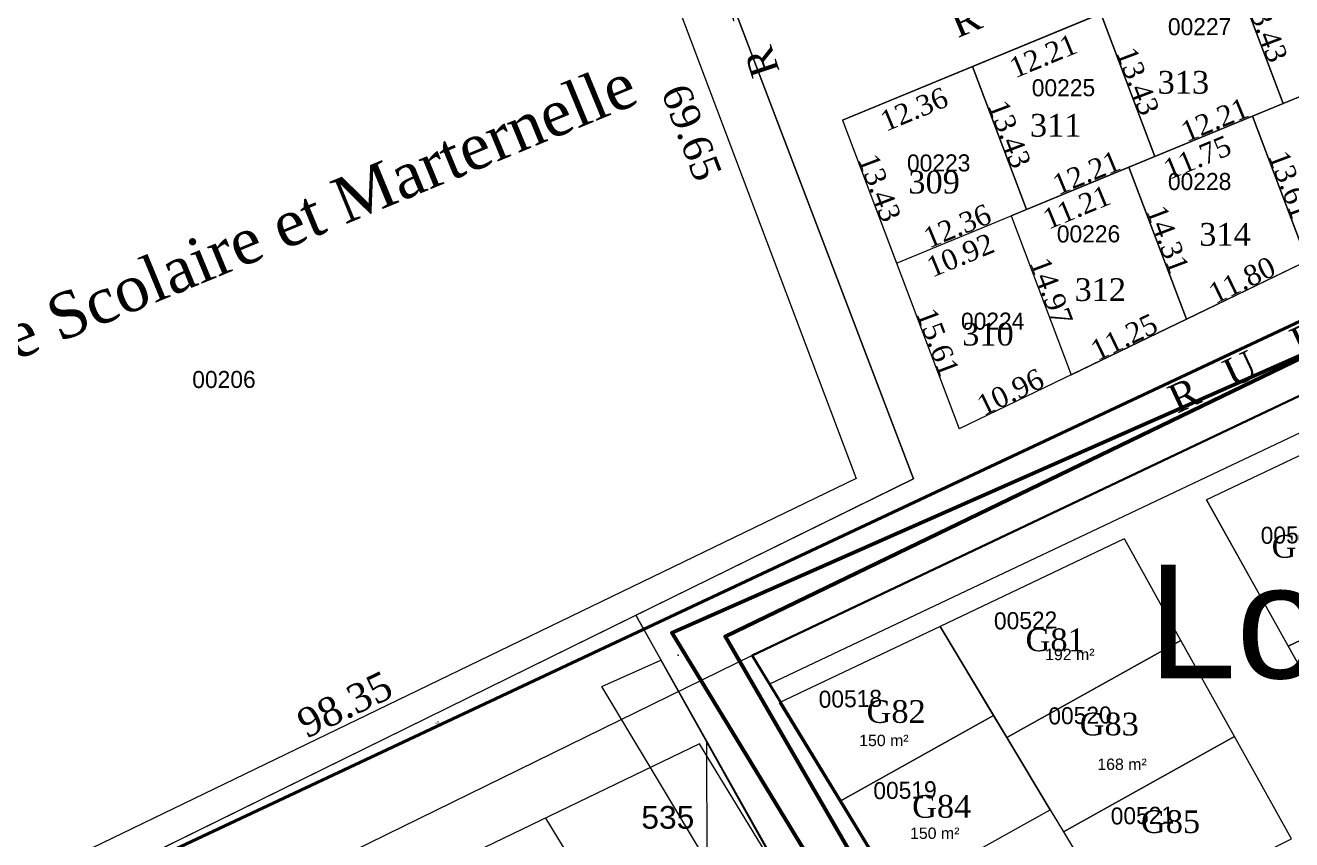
# Model space of a CAD drawing. Header units: metres. Extents: x 245225 to 248406, y 1633796 to 1637634.
# Drawn here: x 245819.6 to 245931, y 1636940.1 to 1637011.8 of the extents above; entities that cross this region are included whole.
import ezdxf
from ezdxf.enums import TextEntityAlignment as Align

# ---------------------------------------------------------------- set-up
doc = ezdxf.new("R2010")
doc.units = ezdxf.units.M
doc.header["$MEASUREMENT"] = 0
for name, color, linetype in [('A_revoir_niveau_0', 7, 'Continuous'), ('historique_numero_parcelle', 7, 'Continuous'), ('limites_sections', 7, 'Continuous')]:
    doc.layers.add(name, color=color, linetype=linetype)
for name, color, linetype, lineweight in [('LIMITES TITRES FONCIERS', 7, 'Continuous', 0), ('SUP COLLEC1', 90, 'Continuous', 0), ('Toponymie', 7, 'Continuous', 30)]:
    doc.layers.add(name, color=color, linetype=linetype, lineweight=lineweight)
doc.layers.add('LIMITES_PARCELLES', color=7, linetype='Continuous', lineweight=0, true_color=0xffffff)
doc.styles.get("Standard").update_dxf_attribs({"font": 'txt.shx'})
doc.styles.add('Style-Arial', font='arial.ttf')
doc.styles.add('Style-FANCY', font='FANCY.shx')

msp = doc.modelspace()

# ---------------------------------------------------------------- linework, layer by layer
at = {"layer": 'A_revoir_niveau_0', "color": 7, "linetype": 'Continuous', "lineweight": 0}
msp.add_point((245877.022125, 1636956.324753), dxfattribs=at)
msp.add_point((245877.022125, 1636956.324753), dxfattribs=at)
at = {"layer": 'LIMITES TITRES FONCIERS', "color": 5, "linetype": 'Continuous', "lineweight": 53, "flags": 128}
msp.add_lwpolyline([(245938.212544, 1636985.567514), (245881.153937, 1636957.963089), (245894.101326, 1636935.617321), (245956.170997, 1636828.911222), (246026.166551, 1636866.432662), (246050.251043, 1636842.754736), (246059.497768, 1636848.997098), (246082.853897, 1636864.817709), (246150.924158, 1637003.208159), (246235.110742, 1637058.788011), (246341.240412, 1637009.133349), (246284.700277, 1637138.562999), (245938.212544, 1636985.567514)], close=True, dxfattribs=at)
msp.add_lwpolyline([(245945.681217, 1636988.865389), (245876.462552, 1636958.301123), (246016.012136, 1636728.925596), (246094.509622, 1636888.514416), (246094.509451, 1636888.514697)], dxfattribs=at)
at = {"layer": 'limites_parcelles', "color": 7, "lineweight": 0}
for p, q in [((245891.482201, 1637003.413853), (245959.362191, 1637031.43694)), ((245968.085369, 1637008.317974), (245901.733061, 1636976.238569))]:
    msp.add_line(p, q, dxfattribs=at)
at = {"layer": 'limites_parcelles', "color": 4, "linetype": 'Continuous', "lineweight": 0}
for p, q in [((246038.085041, 1637026.361332), (245885.070285, 1636953.771946)), ((245921.122942, 1636974.156877), (245969.941377, 1636997.355556)), ((245933.81339, 1636980.187419), (245921.122942, 1636974.156877)), ((245933.81339, 1636980.187419), (245921.770907, 1636974.464793)), ((245913.882102, 1636970.716007), (245909.635454, 1636968.697986)), ((245913.917191, 1636970.653039), (245913.882102, 1636970.716007)), ((245938.142289, 1636943.747008), (245923.50823, 1636970.007857))]:
    msp.add_line(p, q, dxfattribs=at)
at = {"layer": 'limites_parcelles', "color": 7, "linetype": 'Continuous', "lineweight": 0}
for p, q in [((245892.693774, 1636971.868337), (245804.14542, 1636929.05779)), ((245895.205595, 1636968.585828), (245511.81909, 1636788.553504))]:
    msp.add_line(p, q, dxfattribs=at)
at = {"layer": 'limites_parcelles', "linetype": 'Continuous', "lineweight": 0}
for p, q in [((245939.986951, 1636863.506273), (245884.251874, 1636955.117155)), ((245884.251874, 1636955.117155), (245886.746405, 1636951.016934)), ((245886.746405, 1636951.016934), (245891.195119, 1636943.704652)), ((245886.746405, 1636951.016934), (245888.817952, 1636947.611964))]:
    msp.add_line(p, q, dxfattribs=at)
at = {"layer": 'limites_parcelles', "color": 1, "linetype": 'Continuous', "lineweight": 40, "flags": 128}
msp.add_lwpolyline([(246242.36, 1637357.731), (246325.071, 1637170.444), (245511.13, 1636788.23), (245429.275, 1637028.013), (246242.360078, 1637357.730823)], close=True, dxfattribs=at)
at = {"layer": 'limites_parcelles', "color": 7, "linetype": 'Continuous', "lineweight": 30, "flags": 128}
msp.add_lwpolyline([(245883.535239, 1636956.295079), (246036.629438, 1637028.999333), (246043.938381, 1637032.251926), (246161.205481, 1637084.042071), (246176.661065, 1637048.487577), (246059.843226, 1636996.507822), (246101.538014, 1636902.80413), (246095.569169, 1636896.539839), (246074.958397, 1636878.816747), (246050.084, 1636846.994), (246024.29806, 1636876.145689), (245954.590311, 1636837.300513), (245939.986951, 1636863.506273), (245883.535239, 1636956.295079)], close=True, dxfattribs=at)
at = {"layer": 'limites_parcelles', "color": 7, "linetype": 'Continuous', "lineweight": 0, "flags": 128}
msp.add_lwpolyline([(245868.110296, 1637037.039747), (245892.693774, 1636971.868337)], dxfattribs=at)
at = {"layer": 'limites_parcelles', "color": 7, "lineweight": 0, "flags": 128}
msp.add_lwpolyline([(245891.482201, 1637003.413853), (245901.733061, 1636976.238569)], dxfattribs=at)
at = {"layer": 'limites_parcelles', "color": 4, "linetype": 'Continuous', "lineweight": 0, "flags": 128}
for points in [[(245921.25311, 1636957.620102), (245916.302479, 1636966.504019), (245916.26739, 1636966.566987), (245900.070614, 1636958.870226), (245905.942166, 1636949.087961), (245921.25311, 1636957.620102)], [(245904.777969, 1636951.027565), (245900.070614, 1636958.870226), (245885.920527, 1636952.146059), (245889.131693, 1636946.867914), (245891.20324, 1636943.462944), (245904.777969, 1636951.027565)], [(245925.960551, 1636949.172589), (245921.25311, 1636957.620102), (245905.942166, 1636949.087961), (245909.757072, 1636942.732158), (245910.921593, 1636940.792015), (245925.960551, 1636949.172589)], [(245909.757072, 1636942.732158), (245905.942166, 1636949.087961), (245904.777969, 1636951.027565), (245891.20324, 1636943.462944), (245893.580407, 1636939.555633), (245896.232928, 1636935.195725), (245909.757072, 1636942.732158)]]:
    msp.add_lwpolyline(points, close=True, dxfattribs=at)
msp.add_lwpolyline([(245938.142289, 1636943.747008), (245930.825259, 1636956.877433)], dxfattribs=at)
at = {"layer": 'limites_parcelles', "color": 7, "lineweight": 0}
for points in [[(245936.781737, 1637022.114988), (245925.491131, 1637017.453855), (245930.233226, 1637004.88592), (245941.523832, 1637009.547053)], [(245925.491131, 1637017.453855), (245914.200802, 1637012.792837), (245918.942897, 1637000.224902), (245930.233226, 1637004.88592)], [(245914.200802, 1637012.792837), (245902.91027, 1637008.131735), (245907.652364, 1636995.5638), (245918.942897, 1637000.224902)], [(245902.91027, 1637008.131735), (245891.482201, 1637003.413853), (245896.223161, 1636990.84545), (245907.652364, 1636995.5638)], [(245938.992115, 1637008.501877), (245927.542505, 1637003.775102), (245932.347725, 1636991.039866), (245943.53925, 1636996.450642)], [(245927.542505, 1637003.775102), (245916.677577, 1636999.289704), (245921.727703, 1636985.905395), (245932.347725, 1636991.039866)], [(245916.677577, 1636999.289704), (245906.314869, 1636995.011638), (245911.598582, 1636981.00826), (245921.727703, 1636985.905395)]]:
    msp.add_3dface(points, dxfattribs=at)
at = {"layer": 'limites_parcelles', "color": 4, "linetype": 'Continuous', "lineweight": 0}
for points in [[(245930.689941, 1636957.120262), (245940.444398, 1636961.755612), (245933.262687, 1636974.643207), (245923.50823, 1636970.007857)], [(245930.689941, 1636957.120262), (245940.444398, 1636961.755612), (245933.262687, 1636974.643207), (245923.50823, 1636970.007857)], [(245938.142289, 1636943.747008), (245947.504854, 1636948.426342), (245940.153934, 1636961.617583), (245930.689941, 1636957.120262)], [(245938.142289, 1636943.747008), (245947.504854, 1636948.426342), (245940.153934, 1636961.617583), (245930.689941, 1636957.120262)], [(245910.921593, 1636940.792015), (245915.838719, 1636932.599865), (245930.979051, 1636940.16688), (245925.960551, 1636949.172589)], [(245910.921593, 1636940.792015), (245915.838719, 1636932.599865), (245930.979051, 1636940.16688), (245925.960551, 1636949.172589)], [(245910.921593, 1636940.792015), (245915.838719, 1636932.599865), (245930.979051, 1636940.16688), (245925.960551, 1636949.172589)], [(245910.921593, 1636940.792015), (245915.838719, 1636932.599865), (245930.979051, 1636940.16688), (245925.960551, 1636949.172589)]]:
    msp.add_3dface(points, dxfattribs=at)
at = {"layer": 'limites_sections', "lineweight": 13, "flags": 128}
msp.add_lwpolyline([(246030.023, 1636685.769), (245957.845, 1636823.563), (245896.711, 1636918.316), (245873.298, 1636959.841), (245897.722, 1636971.857), (245806.576, 1637211.153), (245953.867, 1637267.134), (246051.979, 1637305.254), (246249.188409, 1637387.839947), (246328.763496, 1637172.004743), (246354.383, 1637183.669), (246454.308, 1636960.02), (246454.308, 1636960.02), (246507.829, 1636952.358), (246491.152, 1636841.051), (246406.082, 1636907.201), (246329.51, 1636911.002), (246256.395, 1636887.255), (246213.901, 1636838.511), (246204.527, 1636787.268), (246222.025, 1636721.652), (246223.275, 1636626.665)], dxfattribs=at)
for points in [[(245897.722, 1636971.857), (245799.571, 1636923.569), (245677.175, 1636862.609), (245560.123, 1636802.218), (245496.981, 1636773.187), (245385.738, 1637053.755), (245806.576, 1637211.153), (245897.722, 1636971.857)], [(245719.42, 1636353.986), (245698.595, 1636337.993), (245511.761, 1636735.908), (245496.981, 1636773.187), (245560.123, 1636802.218), (245677.175, 1636862.609), (245799.571, 1636923.569), (245873.298, 1636959.841), (245895.178, 1636920.691), (245957.845, 1636823.563), (246030.023, 1636685.769), (246046.154, 1636659.835), (246025.889, 1636623.421), (245978.663, 1636538.563), (245960.384, 1636515.714), (245916.796, 1636464.041), (245868.99, 1636432.405), (245787.087, 1636391.629), (245738.227, 1636368.429), (245719.42, 1636353.986)], [(246020.112622, 1636704.688762), (246019.913522, 1636704.34218), (245870.316301, 1636953.568118), (245875.510895, 1636955.881456), (245895.178, 1636920.691), (245957.845, 1636823.563), (246020.112622, 1636704.688762)], [(245979.036407, 1636772.442624), (245879.571502, 1636938.14914), (245879.547234, 1636948.659213), (245895.178, 1636920.691), (245957.845, 1636823.563), (245984.615662, 1636772.455507), (245979.036407, 1636772.442624)]]:
    msp.add_lwpolyline(points, close=True, dxfattribs=at)
at = {"layer": 'SUP COLLEC1', "color": 7, "linetype": 'Continuous', "lineweight": 0}
msp.add_line((245883.535221, 1636956.294988), (245516.13889, 1636776.45554), dxfattribs=at)
at = {"layer": 'SUP COLLEC1', "color": 7, "linetype": 'Continuous', "lineweight": 13}
msp.add_line((245865.352437, 1636941.98794, -0.104974), (245876.830917, 1636923.255609, -0.202361), dxfattribs=at)
at = {"layer": 'SUP COLLEC1', "color": 7, "linetype": 'Continuous', "lineweight": 13, "extrusion": (0.001986, -0.003982, 0.99999), "elevation": -6029.53732, "flags": 128}
msp.add_lwpolyline([(245851.309412, 1636924.401023), (245862.51056, 1636905.990006), (245890.053377, 1636918.399247), (245878.425826, 1636937.511129), (245851.309412, 1636924.401023), (245851.309412, 1636924.401023)], close=True, dxfattribs=at)

# ---------------------------------------------------------------- texts
at = {"layer": 'historique_numero_parcelle', "color": 92, "linetype": 'Continuous', "lineweight": 0, "style": 'Style-FANCY'}
for s, p in [('00227', (245922.893256, 1637011.645877)), ('00225', (245910.918042, 1637006.270731)), ('00223', (245899.940786, 1636999.65282)), ('00228', (245922.893256, 1636998.016042)), ('00226', (245913.121481, 1636993.408774)), ('00224', (245904.690931, 1636985.729993)), ('00206', (245837.072663, 1636980.597292))]:
    msp.add_text(s, height=1.499994, rotation=0.1323, dxfattribs=at).set_placement(p, align=Align.MIDDLE_CENTER)
at = {"layer": 'limites_parcelles', "color": 7, "linetype": 'Continuous', "lineweight": 0, "style": 'Style-Arial'}
msp.add_text('Lotissement de Gadaye', height=10, dxfattribs=at).set_placement((245918.35045, 1636964.294797), align=Align.TOP_LEFT)
msp.add_text('32', height=0.25, rotation=47.322272, dxfattribs=at).set_placement((245855.633292, 1636950.293066), align=Align.TOP_LEFT)
msp.add_text('32', height=0.25, rotation=47.322272, dxfattribs=at).set_placement((245855.633292, 1636950.293066), align=Align.TOP_LEFT)
at = {"layer": 'limites_parcelles', "color": 7, "lineweight": 0, "line_spacing_factor": 0.6}
for s, insert, char_height, attachment_point, rotation in [('\\fSylfaen|b0|i0|c00|p23;R   U    E       DE     10.00m', (245886.020883, 1637007.755011), 2.5, 7, 108.45502415), ('\\fSylfaen|b0|i0|c00|p23;R   U    E       DE     10.00m', (245901.636383, 1637010.576788), 2.5, 7, 22.94571649), ('\\fSylfaen|b0|i0|c00|p23;13.43', (245927.899656, 1637011.182424), 1.8, 8, 290.67231997), ('\\fSylfaen|b0|i0|c00|p23;12.21', (245908.784492, 1637009.907688), 1.8, 2, 22.43245452), ('\\fSylfaen|b0|i0|c00|p23;13.43', (245916.609328, 1637006.521406), 1.8, 8, 290.67231997), ('\\fSylfaen|b0|i0|c00|p23;69.65', (245879.416987, 1637002.785951), 2.55, 2, 290.66711614), ('\\fSylfaen|b0|i0|c00|p23;12.36', (245897.425192, 1637005.218196), 1.8, 2, 22.43245452), ('\\fSylfaen|b0|i0|c00|p23;13.43', (245905.318795, 1637001.860304), 1.8, 8, 290.67231997), ('\\fSylfaen|b0|i0|c00|p23;12.21', (245924.57438, 1637002.592486), 1.8, 8, 22.43245452), ('\\fSylfaen|b0|i0|c00|p23;11.75', (245922.338997, 1637000.977805), 1.8, 2, 22.43245452), ('\\fSylfaen|b0|i0|c00|p23;13.43', (245893.89016, 1636997.142185), 1.8, 8, 290.66711614), ('\\fSylfaen|b0|i0|c00|p23;12.21', (245913.283949, 1636997.931426), 1.8, 8, 22.43245452), ('\\fSylfaen|b0|i0|c00|p23;13.61', (245929.982593, 1636997.420021), 1.8, 8, 290.67231997), ('\\fSylfaen|b0|i0|c00|p23;11.21', (245911.725179, 1636996.596073), 1.8, 2, 22.43245452), ('\\fSylfaen|b0|i0|c00|p23;R   U    E       DE     10.00m', (245920.932413, 1636977.512862), 2.5, 7, 25.04842652), ('\\fSylfaen|b0|i0|c00|p23;12.36', (245901.924081, 1636993.2417), 1.8, 8, 22.43245452), ('\\fSylfaen|b0|i0|c00|p23;14.31', (245919.240118, 1636992.610086), 1.8, 8, 290.67231997), ('\\fSylfaen|b0|i0|c00|p23;10.92', (245901.497972, 1636992.373946), 1.8, 2, 22.43245452), ('\\fSylfaen|b0|i0|c00|p23;14.97', (245908.994203, 1636988.022485), 1.8, 8, 290.67231997), ('\\fSylfaen|b0|i0|c00|p23;11.80', (245927.021877, 1636988.508837), 1.8, 8, 25.80242319), ('\\fSylfaen|b0|i0|c00|p23;15.61', (245899.01559, 1636983.554542), 1.8, 8, 290.66711614), ('\\fSylfaen|b0|i0|c00|p23;11.25', (245916.647305, 1636983.493034), 1.8, 8, 25.80242319), ('\\fSylfaen|b0|i0|c00|p23;10.96', (245906.649984, 1636978.659621), 1.8, 8, 25.80242319), ('\\fSylfaen|b0|i0|c00|p23;98.35', (245848.274061, 1636950.818809), 2.55, 8, 25.80242319)]:
    msp.add_mtext(s, dxfattribs=dict(at, insert=insert, char_height=char_height, attachment_point=attachment_point, rotation=rotation))
at = {"layer": 'limites_parcelles', "color": 7, "linetype": 'Continuous', "lineweight": 0, "insert": (245798.731247, 1636972.597534), "char_height": 4, "attachment_point": 7, "rotation": 22.43245452, "line_spacing_factor": 0.6, "style": 'Style-FANCY'}
msp.add_mtext('\\fTimes New Roman|b0|i0|c00|p23;Complexe Scolaire et Marternelle', dxfattribs=at)
at = {"layer": 'limites_parcelles', "color": 7, "lineweight": 0, "char_height": 2, "attachment_point": 5, "line_spacing_factor": 0.6}
for s, insert in [('\\fSylfaen|b0|i0|c00|p23;313', (245921.466984, 1637006.736089)), ('\\fSylfaen|b0|i0|c00|p23;311', (245910.233035, 1637002.95084)), ('\\fSylfaen|b0|i0|c00|p23;309', (245899.539684, 1636997.952839)), ('\\fSylfaen|b0|i0|c00|p23;314', (245925.122115, 1636993.354783)), ('\\fSylfaen|b0|i0|c00|p23;312', (245914.156721, 1636988.488741)), ('\\fSylfaen|b0|i0|c00|p23;310', (245904.276008, 1636984.570117))]:
    msp.add_mtext(s, dxfattribs=dict(at, insert=insert))
at = {"layer": 'limites_parcelles', "color": 7, "lineweight": 13, "insert": (245920.932413, 1636977.512862), "char_height": 2.5, "attachment_point": 7, "rotation": 25.04842652, "line_spacing_factor": 0.6}
msp.add_mtext('\\fSylfaen|b0|i0|c00|p23;R   U    E       DE     10.00m', dxfattribs=at)
at = {"layer": 'limites_parcelles', "color": 7, "linetype": 'Continuous', "lineweight": 0, "char_height": 1, "attachment_point": 5, "line_spacing_factor": 0.6}
for s, insert in [('\\fArial|b0|i0|c00|p39;192 m²', (245911.476865, 1636956.387281)), ('\\fArial|b0|i0|c00|p39;150 m²', (245895.121416, 1636948.822139)), ('\\fArial|b0|i0|c00|p39;168 m²', (245916.069434, 1636946.725099)), ('\\fArial|b0|i0|c00|p39;150 m²', (245899.59608, 1636940.655848))]:
    msp.add_mtext(s, dxfattribs=dict(at, insert=insert))
at = {"layer": 'limites_parcelles', "color": 4, "linetype": 'Continuous', "lineweight": 0, "char_height": 1, "attachment_point": 5, "line_spacing_factor": 0.6}
for s, insert in [('\\fArial|b0|i0|c00|p39;192 m²', (245911.476865, 1636956.387281)), ('\\fArial|b0|i0|c00|p39;150 m²', (245895.121416, 1636948.822139)), ('\\fArial|b0|i0|c00|p39;168 m²', (245916.069434, 1636946.725099)), ('\\fArial|b0|i0|c00|p39;150 m²', (245899.59608, 1636940.655848))]:
    msp.add_mtext(s, dxfattribs=dict(at, insert=insert))
at = {"layer": 'SUP COLLEC1', "color": 7, "linetype": 'Continuous', "lineweight": 13, "extrusion": (0.001986, -0.003982, 0.99999), "insert": (245873.784298, 1636943.057014, -0.117465), "char_height": 2, "attachment_point": 1, "text_direction": (0.999998, 3e-06, -0.001986), "line_spacing_factor": 0.6}
msp.add_mtext('\\fArial|b0|i0|c00|p39;535', dxfattribs=at)
at = {"layer": 'toponymie', "color": 3, "lineweight": 0, "char_height": 1.499994, "attachment_point": 5, "rotation": 0.99997641, "line_spacing_factor": 0.6, "style": 'Style-FANCY'}
for s, insert in [('\\FFANCY;00524', (245931.054498, 1636966.909889)), ('\\FFANCY;00522', (245907.588163, 1636959.378593)), ('\\FFANCY;00518', (245892.171671, 1636952.486172)), ('\\FFANCY;00520', (245912.376676, 1636951.018785)), ('\\FFANCY;00519', (245896.9827, 1636944.437895)), ('\\FFANCY;00521', (245917.861438, 1636942.209967))]:
    msp.add_mtext(s, dxfattribs=dict(at, insert=insert))
at = {"layer": 'toponymie', "color": 2, "linetype": 'Continuous', "lineweight": 0, "char_height": 1.999998, "attachment_point": 5, "line_spacing_factor": 0.794392, "style": 'Style-FANCY'}
for s, insert in [('\\fTimes New Roman|b0|i0|c00|p23;G79', (245931.829364, 1636965.89179)), ('\\fTimes New Roman|b0|i0|c00|p23;G81', (245910.184793, 1636957.666719)), ('\\fTimes New Roman|b0|i0|c00|p23;G82', (245896.200856, 1636951.358081)), ('\\fTimes New Roman|b0|i0|c00|p23;G83', (245914.947881, 1636950.257737)), ('\\fTimes New Roman|b0|i0|c00|p23;G84', (245900.206735, 1636943.007693)), ('\\fTimes New Roman|b0|i0|c00|p23;G85', (245920.335579, 1636941.668068))]:
    msp.add_mtext(s, dxfattribs=dict(at, insert=insert))

doc.saveas('drawing.dxf')
